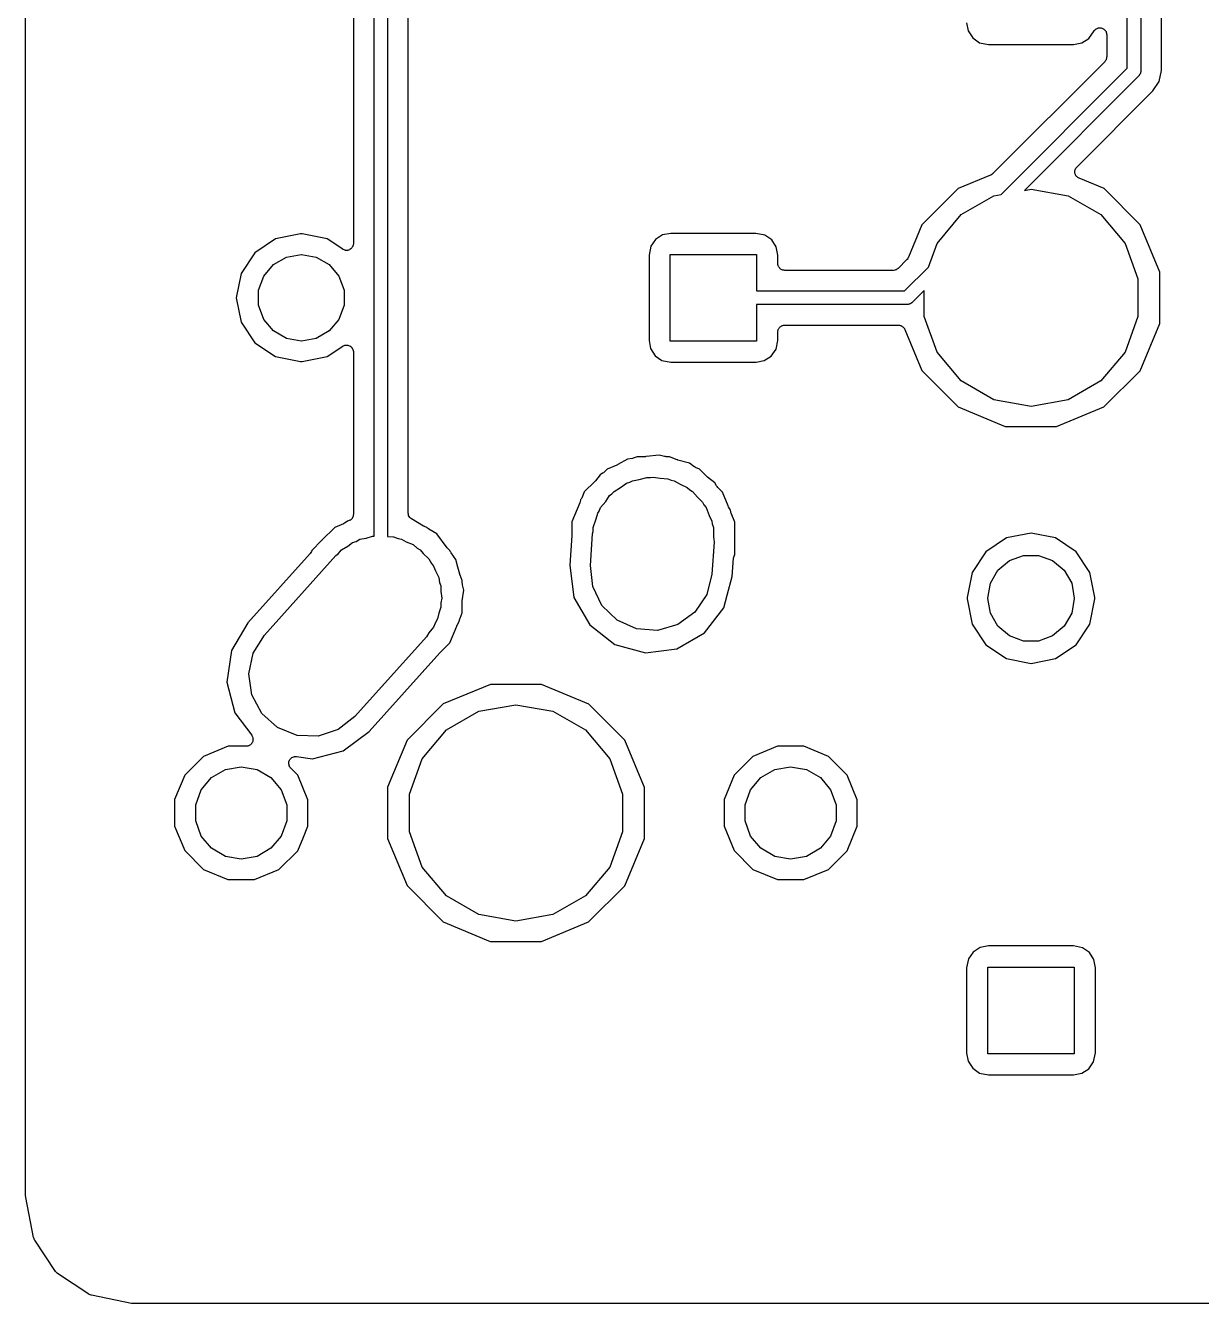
# Model space of a CAD drawing. Extents: x 29 to 257, y -104 to -29.
# Drawn here: x 29.03 to 50.78, y -104.32 to -80.69 of the extents above; entities that cross this region are included whole.
import ezdxf

# ---------------------------------------------------------------- set-up
doc = ezdxf.new("R2010")
doc.units = 0
doc.header["$MEASUREMENT"] = 0
doc.layers.add('BLACK', color=7, linetype='CONTINUOUS')

msp = doc.modelspace()

# ---------------------------------------------------------------- linework, layer by layer
at = {"layer": 'Black'}
for p, q in [((29.031, -98.1012), (29.031, -38.3691)), ((49.405, -81.4822), (49.405, -61.4816)), ((49.655, -61.4816), (49.655, -81.534)), ((50.036, -81.5215), (50.036, -61.8712)), ((35.725, -73.7452), (35.725, -89.659)), ((35.475, -89.659), (35.475, -74.0239)), ((35.094, -75.1666), (35.094, -84.7234)), ((36.106, -89.705), (36.106, -77.8711)), ((46.434, -80.6394), (46.4627, -80.7916)), ((46.4627, -80.7916), (46.5466, -80.9221)), ((48.6958, -80.9296), (48.7921, -80.7886)), ((48.7921, -80.7886), (48.7966, -80.7841)), ((48.7966, -80.7841), (48.7997, -80.7787)), ((48.7997, -80.7787), (48.8119, -80.7685)), ((48.8119, -80.7685), (48.823, -80.7571)), ((48.823, -80.7571), (48.8287, -80.7544)), ((48.8287, -80.7544), (48.8335, -80.7503)), ((48.8335, -80.7503), (48.8484, -80.7449)), ((48.8484, -80.7449), (48.8627, -80.738)), ((48.8627, -80.738), (48.869, -80.7374)), ((48.869, -80.7374), (48.8749, -80.7352)), ((48.8749, -80.7352), (48.8908, -80.7352)), ((48.8908, -80.7352), (48.9066, -80.7337)), ((48.9066, -80.7337), (48.9127, -80.7352)), ((48.9127, -80.7352), (48.9191, -80.7352)), ((48.9191, -80.7352), (48.934, -80.7407)), ((48.934, -80.7407), (48.9494, -80.7446)), ((48.9494, -80.7446), (48.9546, -80.7481)), ((48.9546, -80.7481), (48.9605, -80.7503)), ((48.9605, -80.7503), (48.9727, -80.7605)), ((48.9727, -80.7605), (48.9858, -80.7695)), ((48.9858, -80.7695), (48.9894, -80.7746)), ((48.9894, -80.7746), (48.9943, -80.7787)), ((48.9943, -80.7787), (49.0022, -80.7924)), ((49.0022, -80.7924), (49.0115, -80.8053)), ((46.5466, -80.9221), (46.6739, -81.009)), ((46.6739, -81.009), (46.8377, -81.0422)), ((48.4132, -81.0422), (48.5654, -81.0136)), ((48.5654, -81.0136), (48.6958, -80.9296)), ((49.0115, -80.8053), (49.0132, -80.8114)), ((49.0132, -80.8114), (49.0163, -80.8169)), ((49.0163, -80.8169), (49.0191, -80.8325)), ((49.0191, -80.8325), (49.0234, -80.8478)), ((49.0234, -80.8478), (49.0229, -80.8541)), ((49.0229, -80.8541), (49.024, -80.8603)), ((49.024, -80.8603), (49.024, -81.2718)), ((46.8377, -81.0422), (48.4132, -81.0422)), ((49.024, -81.2718), (49.023, -81.2773)), ((48.9868, -81.3616), (46.9181, -83.4304)), ((47.0724, -83.8148), (49.405, -81.4822)), ((48.99, -81.357), (48.9868, -81.3616)), ((48.9943, -81.3534), (48.99, -81.357)), ((49.0026, -81.3391), (48.9943, -81.3534)), ((49.0121, -81.3255), (49.0026, -81.3391)), ((49.0135, -81.3201), (49.0121, -81.3255)), ((49.0163, -81.3152), (49.0135, -81.3201)), ((49.0192, -81.2989), (49.0163, -81.3152)), ((49.0235, -81.2829), (49.0192, -81.2989)), ((49.023, -81.2773), (49.0235, -81.2829)), ((49.6184, -81.6224), (47.5017, -83.7391)), ((49.6215, -81.6179), (49.6184, -81.6224)), ((49.6258, -81.6143), (49.6215, -81.6179)), ((49.6339, -81.6002), (49.6258, -81.6143)), ((49.6433, -81.5868), (49.6339, -81.6002)), ((49.6447, -81.5815), (49.6433, -81.5868)), ((49.6475, -81.5768), (49.6447, -81.5815)), ((49.6503, -81.5607), (49.6475, -81.5768)), ((49.6545, -81.5449), (49.6503, -81.5607)), ((49.655, -81.534), (49.654, -81.5394)), ((49.654, -81.5394), (49.6545, -81.5449)), ((49.879, -81.9006), (49.9952, -81.7267)), ((49.9952, -81.7267), (50.036, -81.5215)), ((48.4713, -83.3083), (49.879, -81.9006)), ((48.4346, -83.387), (48.4368, -83.3789)), ((48.4358, -83.4008), (48.4346, -83.387)), ((48.4352, -83.4146), (48.4358, -83.4008)), ((48.4368, -83.3789), (48.4371, -83.3705)), ((48.4371, -83.3705), (48.4424, -83.3577)), ((48.4424, -83.3577), (48.446, -83.3444)), ((48.446, -83.3444), (48.4508, -83.3375)), ((48.4508, -83.3375), (48.4541, -83.3298)), ((48.4541, -83.3298), (48.4634, -83.3196)), ((48.4634, -83.3196), (48.4713, -83.3083)), ((46.8768, -83.4579), (46.278, -83.7053)), ((46.8792, -83.4564), (46.8768, -83.4579)), ((46.8819, -83.4556), (46.8792, -83.4564)), ((46.8977, -83.4446), (46.8819, -83.4556)), ((46.914, -83.4343), (46.8977, -83.4446)), ((46.9157, -83.432), (46.914, -83.4343)), ((46.9181, -83.4304), (46.9157, -83.432)), ((48.4377, -83.4226), (48.4352, -83.4146)), ((48.4384, -83.431), (48.4377, -83.4226)), ((48.4443, -83.4435), (48.4384, -83.431)), ((48.4484, -83.4566), (48.4443, -83.4435)), ((48.4535, -83.4633), (48.4484, -83.4566)), ((48.4571, -83.4709), (48.4535, -83.4633)), ((48.4668, -83.4807), (48.4571, -83.4709)), ((48.4752, -83.4916), (48.4668, -83.4807)), ((48.4823, -83.4962), (48.4752, -83.4916)), ((48.4883, -83.5021), (48.4823, -83.4962)), ((48.5008, -83.5079), (48.4883, -83.5021)), ((48.5124, -83.5154), (48.5008, -83.5079)), ((48.9755, -83.7077), (48.5124, -83.5154)), ((46.278, -83.7053), (45.6077, -84.3745)), ((46.3345, -84.1871), (46.9383, -83.8384)), ((46.9383, -83.8384), (47.0724, -83.8148)), ((47.5017, -83.7391), (47.625, -83.7174)), ((47.625, -83.7174), (48.3117, -83.8384)), ((48.3117, -83.8384), (48.9155, -84.1871)), ((49.6447, -84.378), (48.9755, -83.7077)), ((45.8863, -84.7212), (46.3345, -84.1871)), ((48.9155, -84.1871), (49.3637, -84.7212)), ((34.1181, -84.544), (33.6546, -84.6362)), ((34.1444, -84.544), (34.1181, -84.544)), ((34.6079, -84.6362), (34.1444, -84.544)), ((40.8109, -84.5627), (40.6804, -84.6466)), ((40.9631, -84.534), (40.8109, -84.5627)), ((42.5385, -84.534), (40.9631, -84.534)), ((42.7023, -84.5672), (42.5385, -84.534)), ((42.8296, -84.6542), (42.7023, -84.5672)), ((45.6077, -84.3745), (45.3573, -84.9775)), ((50.0064, -85.2535), (49.6447, -84.378)), ((33.6546, -84.6362), (33.2723, -84.8917)), ((34.8964, -84.829), (34.6079, -84.6362)), ((35.0587, -84.8112), (35.0443, -84.8219)), ((35.0611, -84.8077), (35.0587, -84.8112)), ((35.0643, -84.8051), (35.0611, -84.8077)), ((35.0733, -84.7895), (35.0643, -84.8051)), ((35.0832, -84.7746), (35.0733, -84.7895)), ((35.0842, -84.7705), (35.0832, -84.7746)), ((35.0863, -84.7669), (35.0842, -84.7705)), ((35.0895, -84.7492), (35.0863, -84.7669)), ((35.0937, -84.7317), (35.0895, -84.7492)), ((35.094, -84.7234), (35.0933, -84.7276)), ((35.0933, -84.7276), (35.0937, -84.7317)), ((40.5935, -84.7739), (40.5603, -84.9377)), ((40.6804, -84.6466), (40.5935, -84.7739)), ((42.9136, -84.7846), (42.8296, -84.6542)), ((42.9422, -84.9368), (42.9136, -84.7846)), ((45.7263, -85.161), (45.8863, -84.7212)), ((49.3637, -84.7212), (49.6021, -85.3764)), ((33.2723, -84.8917), (33.0168, -85.274)), ((33.614, -85.1122), (33.8546, -84.9732)), ((33.8546, -84.9732), (34.1282, -84.925)), ((34.1282, -84.925), (34.1343, -84.925)), ((34.1343, -84.925), (34.4079, -84.9732)), ((34.4079, -84.9732), (34.6485, -85.1122)), ((34.9003, -84.8307), (34.8964, -84.829)), ((34.9035, -84.8334), (34.9003, -84.8307)), ((34.9204, -84.8395), (34.9035, -84.8334)), ((34.9368, -84.8468), (34.9204, -84.8395)), ((34.941, -84.8471), (34.9368, -84.8468)), ((34.9449, -84.8485), (34.941, -84.8471)), ((34.9629, -84.8485), (34.9449, -84.8485)), ((34.9808, -84.8497), (34.9629, -84.8485)), ((34.9849, -84.8485), (34.9808, -84.8497)), ((34.9891, -84.8485), (34.9849, -84.8485)), ((35.0059, -84.8423), (34.9891, -84.8485)), ((35.0232, -84.8373), (35.0059, -84.8423)), ((35.0266, -84.8348), (35.0232, -84.8373)), ((35.0305, -84.8334), (35.0266, -84.8348)), ((35.0443, -84.8219), (35.0305, -84.8334)), ((40.5603, -84.9377), (40.5603, -86.5132)), ((40.9512, -86.525), (40.9512, -84.925)), ((40.9512, -84.925), (42.5512, -84.925)), ((42.5512, -84.925), (42.5512, -85.6)), ((42.9422, -85.092), (42.9422, -84.9368)), ((45.3298, -85.0186), (45.1666, -85.1818)), ((45.3314, -85.0164), (45.3298, -85.0186)), ((45.3335, -85.0147), (45.3314, -85.0164)), ((45.344, -84.9984), (45.3335, -85.0147)), ((45.3551, -84.9825), (45.344, -84.9984)), ((45.3558, -84.9798), (45.3551, -84.9825)), ((45.3573, -84.9775), (45.3558, -84.9798)), ((33.0168, -85.274), (32.9271, -85.725)), ((33.4354, -85.325), (33.614, -85.1122)), ((34.6485, -85.1122), (34.8271, -85.325)), ((42.9441, -85.1029), (42.9422, -85.092)), ((42.9441, -85.1141), (42.9441, -85.1029)), ((42.9479, -85.1245), (42.9441, -85.1141)), ((42.9499, -85.1354), (42.9479, -85.1245)), ((42.9554, -85.1451), (42.9499, -85.1354)), ((42.9592, -85.1555), (42.9554, -85.1451)), ((42.9664, -85.164), (42.9592, -85.1555)), ((42.9719, -85.1736), (42.9664, -85.164)), ((42.9804, -85.1808), (42.9719, -85.1736)), ((42.9876, -85.1893), (42.9804, -85.1808)), ((42.9972, -85.1948), (42.9876, -85.1893)), ((43.0057, -85.202), (42.9972, -85.1948)), ((43.0161, -85.2058), (43.0057, -85.202)), ((43.0258, -85.2113), (43.0161, -85.2058)), ((43.0367, -85.2133), (43.0258, -85.2113)), ((43.0471, -85.2171), (43.0367, -85.2133)), ((43.0583, -85.2171), (43.0471, -85.2171)), ((43.0692, -85.219), (43.0583, -85.2171)), ((45.0768, -85.219), (43.0692, -85.219)), ((45.0823, -85.218), (45.0768, -85.219)), ((45.0879, -85.2185), (45.0823, -85.218)), ((45.1039, -85.2142), (45.0879, -85.2185)), ((45.1202, -85.2113), (45.1039, -85.2142)), ((45.1251, -85.2085), (45.1202, -85.2113)), ((45.1305, -85.2071), (45.1251, -85.2085)), ((45.1441, -85.1976), (45.1305, -85.2071)), ((45.1584, -85.1893), (45.1441, -85.1976)), ((45.162, -85.185), (45.1584, -85.1893)), ((45.1666, -85.1818), (45.162, -85.185)), ((45.2872, -85.6), (45.7263, -85.161)), ((50.0056, -86.2007), (50.0064, -85.2535)), ((33.3403, -85.5861), (33.4354, -85.325)), ((34.8271, -85.325), (34.9222, -85.5861)), ((49.6021, -85.3764), (49.6021, -86.0736)), ((32.9271, -85.725), (33.0168, -86.176)), ((33.3403, -85.8639), (33.3403, -85.5861)), ((34.9222, -85.5861), (34.9222, -85.8639)), ((42.5512, -85.6), (45.2872, -85.6)), ((45.6479, -85.5929), (45.4274, -85.8134)), ((45.6479, -86.0736), (45.6479, -85.5929)), ((33.4354, -86.125), (33.3403, -85.8639)), ((34.9222, -85.8639), (34.8271, -86.125)), ((45.339, -85.85), (42.5512, -85.85)), ((42.5512, -85.85), (42.5512, -86.525)), ((45.3444, -85.849), (45.339, -85.85)), ((45.3499, -85.8495), (45.3444, -85.849)), ((45.3657, -85.8453), (45.3499, -85.8495)), ((45.3818, -85.8425), (45.3657, -85.8453)), ((45.3865, -85.8397), (45.3818, -85.8425)), ((45.3918, -85.8383), (45.3865, -85.8397)), ((45.4052, -85.8289), (45.3918, -85.8383)), ((45.4193, -85.8208), (45.4052, -85.8289)), ((45.4229, -85.8165), (45.4193, -85.8208)), ((45.4274, -85.8134), (45.4229, -85.8165)), ((33.0168, -86.176), (33.2723, -86.5583)), ((33.614, -86.3378), (33.4354, -86.125)), ((34.8271, -86.125), (34.6485, -86.3378)), ((43.0258, -86.2387), (43.0367, -86.2367)), ((43.0367, -86.2367), (43.0471, -86.2329)), ((43.0471, -86.2329), (43.0583, -86.2329)), ((43.0583, -86.2329), (43.0692, -86.231)), ((43.0692, -86.231), (45.1729, -86.231)), ((45.1729, -86.231), (45.1812, -86.2325)), ((45.1812, -86.2325), (45.1896, -86.2321)), ((45.1896, -86.2321), (45.2027, -86.2363)), ((45.2027, -86.2363), (45.2163, -86.2387)), ((45.8863, -86.7288), (45.6479, -86.0736)), ((49.6021, -86.0736), (49.3637, -86.7288)), ((49.6423, -87.0755), (50.0056, -86.2007)), ((33.8546, -86.4768), (33.614, -86.3378)), ((34.6485, -86.3378), (34.4079, -86.4768)), ((42.9422, -86.358), (42.9441, -86.3471)), ((42.9422, -86.5123), (42.9422, -86.358)), ((42.9441, -86.3359), (42.9479, -86.3255)), ((42.9441, -86.3471), (42.9441, -86.3359)), ((42.9479, -86.3255), (42.9499, -86.3146)), ((42.9499, -86.3146), (42.9554, -86.3049)), ((42.9554, -86.3049), (42.9592, -86.2945)), ((42.9592, -86.2945), (42.9664, -86.286)), ((42.9664, -86.286), (42.9719, -86.2764)), ((42.9719, -86.2764), (42.9804, -86.2692)), ((42.9804, -86.2692), (42.9876, -86.2607)), ((42.9876, -86.2607), (42.9972, -86.2552)), ((42.9972, -86.2552), (43.0057, -86.248)), ((43.0057, -86.248), (43.0161, -86.2442)), ((43.0161, -86.2442), (43.0258, -86.2387)), ((45.2163, -86.2387), (45.2236, -86.2429)), ((45.2236, -86.2429), (45.2316, -86.2454)), ((45.2316, -86.2454), (45.2426, -86.2538)), ((45.2426, -86.2538), (45.2545, -86.2607)), ((45.2545, -86.2607), (45.2599, -86.2672)), ((45.2599, -86.2672), (45.2666, -86.2723)), ((45.2666, -86.2723), (45.274, -86.2839)), ((45.274, -86.2839), (45.2829, -86.2945)), ((45.2829, -86.2945), (45.2858, -86.3024)), ((45.2858, -86.3024), (45.2903, -86.3095)), ((45.2903, -86.3095), (45.6053, -87.072)), ((33.2723, -86.5583), (33.6546, -86.8138)), ((34.1282, -86.525), (33.8546, -86.4768)), ((34.1343, -86.525), (34.1282, -86.525)), ((34.4079, -86.4768), (34.1343, -86.525)), ((34.6079, -86.8138), (34.8964, -86.621)), ((34.8964, -86.621), (34.9003, -86.6193)), ((34.9003, -86.6193), (34.9035, -86.6166)), ((34.9035, -86.6166), (34.9204, -86.6105)), ((34.9204, -86.6105), (34.9368, -86.6032)), ((34.9368, -86.6032), (34.941, -86.6029)), ((34.941, -86.6029), (34.9449, -86.6015)), ((34.9449, -86.6015), (34.9629, -86.6015)), ((34.9629, -86.6015), (34.9808, -86.6003)), ((34.9808, -86.6003), (34.9849, -86.6015)), ((34.9849, -86.6015), (34.9891, -86.6015)), ((34.9891, -86.6015), (35.0059, -86.6077)), ((35.0059, -86.6077), (35.0232, -86.6127)), ((35.0232, -86.6127), (35.0266, -86.6152)), ((35.0266, -86.6152), (35.0305, -86.6166)), ((35.0305, -86.6166), (35.0443, -86.6281)), ((35.0443, -86.6281), (35.0587, -86.6388)), ((35.0587, -86.6388), (35.0611, -86.6422)), ((35.0611, -86.6422), (35.0643, -86.6449)), ((35.0643, -86.6449), (35.0733, -86.6605)), ((35.0733, -86.6605), (35.0832, -86.6754)), ((35.0832, -86.6754), (35.0842, -86.6795)), ((35.0842, -86.6795), (35.0863, -86.6831)), ((35.0863, -86.6831), (35.0895, -86.7008)), ((35.0895, -86.7008), (35.0937, -86.7183)), ((40.5603, -86.5132), (40.5889, -86.6654)), ((40.5889, -86.6654), (40.6729, -86.7958)), ((42.5512, -86.525), (40.9512, -86.525)), ((42.8221, -86.8034), (42.909, -86.6761)), ((42.909, -86.6761), (42.9422, -86.5123)), ((33.6546, -86.8138), (34.1181, -86.906)), ((34.1181, -86.906), (34.1444, -86.906)), ((34.1444, -86.906), (34.6079, -86.8138)), ((35.0937, -86.7183), (35.0933, -86.7224)), ((35.0933, -86.7224), (35.094, -86.7266)), ((35.094, -86.7266), (35.094, -89.7294)), ((40.6729, -86.7958), (40.8002, -86.8828)), ((40.8002, -86.8828), (40.964, -86.916)), ((40.964, -86.916), (42.5394, -86.916)), ((42.5394, -86.916), (42.6916, -86.8873)), ((42.6916, -86.8873), (42.8221, -86.8034)), ((46.3345, -87.2629), (45.8863, -86.7288)), ((49.3637, -86.7288), (48.9155, -87.2629)), ((45.6053, -87.072), (46.2745, -87.7423)), ((48.972, -87.7447), (49.6423, -87.0755)), ((46.9383, -87.6116), (46.3345, -87.2629)), ((48.9155, -87.2629), (48.3117, -87.6116)), ((47.625, -87.7326), (46.9383, -87.6116)), ((48.3117, -87.6116), (47.625, -87.7326)), ((46.2745, -87.7423), (47.1493, -88.1056)), ((48.0965, -88.1064), (48.972, -87.7447)), ((47.1493, -88.1056), (48.0965, -88.1064)), ((39.9682, -88.8181), (39.788, -88.8925)), ((39.9751, -88.8137), (39.9682, -88.8181)), ((39.9828, -88.8109), (39.9751, -88.8137)), ((40.1642, -88.707), (39.9828, -88.8109)), ((40.2529, -88.6957), (40.1642, -88.707)), ((40.2689, -88.6907), (40.2529, -88.6957)), ((40.2853, -88.6871), (40.2689, -88.6907)), ((40.3418, -88.6637), (40.2853, -88.6871)), ((40.4927, -88.6639), (40.3418, -88.6637)), ((40.5008, -88.6625), (40.4927, -88.6639)), ((40.509, -88.6628), (40.5008, -88.6625)), ((40.746, -88.6325), (40.509, -88.6628)), ((40.8466, -88.6598), (40.746, -88.6325)), ((40.8633, -88.6613), (40.8466, -88.6598)), ((40.8798, -88.6642), (40.8633, -88.6613)), ((40.9409, -88.6643), (40.8798, -88.6642)), ((41.0803, -88.7222), (40.9409, -88.6643)), ((41.0883, -88.7239), (41.0803, -88.7222)), ((41.0957, -88.7274), (41.0883, -88.7239)), ((41.3122, -88.7862), (41.0957, -88.7274)), ((41.3889, -88.8455), (41.3122, -88.7862)), ((39.6551, -88.9986), (39.5702, -89.1085)), ((39.703, -88.9712), (39.6551, -88.9986)), ((39.7158, -88.9605), (39.703, -88.9712)), ((39.7296, -88.9509), (39.7158, -88.9605)), ((39.788, -88.8925), (39.7296, -88.9509)), ((40.381, -89.0864), (40.5217, -89.0459)), ((40.5217, -89.0459), (40.5856, -89.0503)), ((40.5856, -89.0503), (40.64, -89.0407)), ((40.64, -89.0407), (40.7642, -89.0626)), ((40.7642, -89.0626), (40.9115, -89.0728)), ((41.4038, -88.8533), (41.3889, -88.8455)), ((41.4179, -88.8623), (41.4038, -88.8533)), ((41.4942, -88.894), (41.4179, -88.8623)), ((41.6319, -89.032), (41.4942, -88.894)), ((41.6386, -89.0367), (41.6319, -89.032)), ((41.6441, -89.0427), (41.6386, -89.0367)), ((41.7764, -89.1449), (41.6441, -89.0427)), ((39.5595, -89.1207), (39.364, -89.3158)), ((39.5642, -89.114), (39.5595, -89.1207)), ((39.5702, -89.1085), (39.5642, -89.114)), ((39.8752, -89.3512), (39.9141, -89.3049)), ((39.9141, -89.3049), (40.0337, -89.2358)), ((40.0337, -89.2358), (40.1462, -89.1539)), ((40.1462, -89.1539), (40.2048, -89.1371)), ((40.2048, -89.1371), (40.2538, -89.1088)), ((40.2538, -89.1088), (40.381, -89.0864)), ((40.9115, -89.0728), (40.9705, -89.099)), ((40.9705, -89.099), (41.0262, -89.1088)), ((41.0262, -89.1088), (41.1382, -89.1734)), ((41.1382, -89.1734), (41.2686, -89.2313)), ((41.2686, -89.2313), (41.3135, -89.2747)), ((41.3135, -89.2747), (41.3659, -89.3049)), ((41.3659, -89.3049), (41.4547, -89.4107)), ((41.8107, -89.2048), (41.7764, -89.1449)), ((41.8214, -89.2177), (41.8107, -89.2048)), ((41.831, -89.2314), (41.8214, -89.2177)), ((41.9175, -89.318), (41.831, -89.2314)), ((39.2809, -89.5161), (39.1343, -89.8691)), ((39.2826, -89.5081), (39.2809, -89.5161)), ((39.2861, -89.5007), (39.2826, -89.5081)), ((39.2964, -89.4628), (39.2861, -89.5007)), ((39.3003, -89.4578), (39.2964, -89.4628)), ((39.3081, -89.443), (39.3003, -89.4578)), ((39.3171, -89.4289), (39.3081, -89.443)), ((39.364, -89.3158), (39.3171, -89.4289)), ((39.662, -89.6054), (39.7596, -89.4891)), ((39.7596, -89.4891), (39.8304, -89.3839)), ((39.8304, -89.3839), (39.8752, -89.3512)), ((41.4547, -89.4107), (41.5499, -89.5025)), ((41.5499, -89.5025), (41.5753, -89.5545)), ((42.0229, -89.5733), (41.9175, -89.318)), ((35.0863, -89.7728), (35.0777, -89.7878)), ((35.0872, -89.768), (35.0863, -89.7728)), ((35.0893, -89.7636), (35.0872, -89.768)), ((35.091, -89.7464), (35.0893, -89.7636)), ((35.094, -89.7294), (35.091, -89.7464)), ((35.475, -90.1312), (35.475, -89.659)), ((35.725, -89.659), (35.725, -90.1395)), ((36.1097, -89.726), (36.106, -89.705)), ((36.1132, -89.7471), (36.1097, -89.726)), ((36.1135, -89.7477), (36.1132, -89.7471)), ((36.1137, -89.7484), (36.1135, -89.7477)), ((36.1244, -89.767), (36.1137, -89.7484)), ((36.1348, -89.7855), (36.1244, -89.767)), ((39.5855, -89.8156), (39.6122, -89.708)), ((39.6122, -89.708), (39.6393, -89.6678)), ((39.6393, -89.6678), (39.662, -89.6054)), ((41.5753, -89.5545), (41.618, -89.6054)), ((41.618, -89.6054), (41.6699, -89.748)), ((41.6699, -89.748), (41.7215, -89.8535)), ((42.0273, -89.5802), (42.0229, -89.5733)), ((42.0301, -89.5879), (42.0273, -89.5802)), ((42.068, -89.654), (42.0301, -89.5879)), ((42.0711, -89.6782), (42.068, -89.654)), ((42.076, -89.6942), (42.0711, -89.6782)), ((42.0797, -89.7105), (42.076, -89.6942)), ((42.1463, -89.8718), (42.0797, -89.7105)), ((34.748, -89.9725), (34.5104, -90.2097)), ((34.9137, -89.9041), (34.748, -89.9725)), ((34.9272, -89.8955), (34.9137, -89.9041)), ((34.9414, -89.8883), (34.9272, -89.8955)), ((34.9846, -89.856), (34.9414, -89.8883)), ((34.9985, -89.8524), (34.9846, -89.856)), ((35.0142, -89.8453), (34.9985, -89.8524)), ((35.0305, -89.8394), (35.0142, -89.8453)), ((35.0342, -89.8362), (35.0305, -89.8394)), ((35.0387, -89.8342), (35.0342, -89.8362)), ((35.051, -89.8221), (35.0387, -89.8342)), ((35.0643, -89.811), (35.051, -89.8221)), ((35.0667, -89.8068), (35.0643, -89.811)), ((35.0702, -89.8034), (35.0667, -89.8068)), ((35.0777, -89.7878), (35.0702, -89.8034)), ((36.1353, -89.786), (36.1348, -89.7855)), ((36.1357, -89.7866), (36.1353, -89.786)), ((36.1521, -89.8004), (36.1357, -89.7866)), ((36.1683, -89.8143), (36.1521, -89.8004)), ((36.3918, -89.9467), (36.1683, -89.8143)), ((36.4002, -89.9499), (36.3918, -89.9467)), ((36.4078, -89.9548), (36.4002, -89.9499)), ((36.4542, -89.974), (36.4078, -89.9548)), ((36.4665, -89.9864), (36.4542, -89.974)), ((36.4796, -89.9956), (36.4665, -89.9864)), ((36.4917, -90.0059), (36.4796, -89.9956)), ((36.6383, -90.0928), (36.4917, -90.0059)), ((39.1343, -89.8691), (39.134, -90.1132)), ((39.5279, -89.9739), (39.5855, -89.8156)), ((39.5279, -90.0476), (39.5279, -89.9739)), ((41.7215, -89.8535), (41.7269, -89.9046)), ((41.7269, -89.9046), (41.7521, -89.9739)), ((41.7521, -89.9739), (41.7521, -90.1424)), ((42.1457, -90.4709), (42.1463, -89.8718)), ((34.5042, -90.2159), (34.324, -90.3958)), ((34.5063, -90.213), (34.5042, -90.2159)), ((34.5091, -90.2108), (34.5063, -90.213)), ((34.5094, -90.2104), (34.5091, -90.2108)), ((34.5104, -90.2097), (34.5094, -90.2104)), ((34.9932, -90.3162), (35.0755, -90.2516)), ((35.0755, -90.2516), (35.1434, -90.2294)), ((35.1434, -90.2294), (35.2138, -90.1888)), ((35.2138, -90.1888), (35.3308, -90.1682)), ((35.3308, -90.1682), (35.4469, -90.1302)), ((35.4469, -90.1302), (35.475, -90.1312)), ((35.725, -90.1395), (35.8374, -90.1432)), ((35.8374, -90.1432), (35.9232, -90.1777)), ((35.9232, -90.1777), (35.9862, -90.1888)), ((35.9862, -90.1888), (36.0674, -90.2357)), ((36.0674, -90.2357), (36.1999, -90.2889)), ((36.8303, -90.349), (36.6383, -90.0928)), ((39.1337, -90.1218), (39.0958, -90.6715)), ((39.134, -90.1132), (39.1333, -90.1174)), ((39.1333, -90.1174), (39.1337, -90.1218)), ((39.4773, -90.678), (39.518, -90.0872)), ((39.518, -90.0872), (39.5279, -90.0476)), ((41.7627, -90.242), (41.722, -90.8328)), ((41.7521, -90.1424), (41.7627, -90.242)), ((47.174, -90.1668), (46.7917, -90.4223)), ((47.625, -90.0771), (47.174, -90.1668)), ((48.076, -90.1668), (47.625, -90.0771)), ((48.4583, -90.4223), (48.076, -90.1668)), ((34.2931, -90.4515), (33.1432, -91.733)), ((34.3044, -90.4333), (34.2931, -90.4515)), ((34.3159, -90.4153), (34.3044, -90.4333)), ((34.324, -90.3958), (34.3159, -90.4153)), ((34.768, -90.4927), (34.8137, -90.4569)), ((34.8137, -90.4569), (34.8741, -90.3849)), ((34.8741, -90.3849), (34.9932, -90.3162)), ((36.1999, -90.2889), (36.2725, -90.3541)), ((36.2725, -90.3541), (36.3259, -90.3849)), ((36.3259, -90.3849), (36.3839, -90.4541)), ((36.3839, -90.4541), (36.4907, -90.5499)), ((36.8368, -90.3551), (36.8303, -90.349)), ((36.842, -90.3625), (36.8368, -90.3551)), ((36.8775, -90.398), (36.842, -90.3625)), ((36.8841, -90.4142), (36.8775, -90.398)), ((36.8927, -90.4276), (36.8841, -90.4142)), ((36.8999, -90.4419), (36.8927, -90.4276)), ((36.9901, -90.5622), (36.8999, -90.4419)), ((42.1334, -90.5005), (42.1457, -90.4709)), ((46.7917, -90.4223), (46.5362, -90.8046)), ((48.7138, -90.8046), (48.4583, -90.4223)), ((33.4473, -91.9647), (34.768, -90.4927)), ((36.4907, -90.5499), (36.5368, -90.6363)), ((36.5368, -90.6363), (36.578, -90.6854)), ((36.578, -90.6854), (36.6101, -90.7734)), ((37.0271, -90.7067), (36.9901, -90.5622)), ((37.0607, -90.8382), (37.0271, -90.7067)), ((37.0271, -90.7067), (37.0271, -90.7067)), ((39.0958, -90.6715), (39.172, -91.266)), ((39.5185, -91.0665), (39.4773, -90.678)), ((42.1007, -90.8787), (42.124, -90.5405)), ((42.124, -90.5405), (42.129, -90.5205)), ((42.129, -90.5205), (42.1334, -90.5005)), ((47.0122, -90.764), (47.225, -90.5854)), ((47.225, -90.5854), (47.4861, -90.4903)), ((47.4861, -90.4903), (47.7639, -90.4903)), ((47.7639, -90.4903), (48.025, -90.5854)), ((48.025, -90.5854), (48.2378, -90.764)), ((36.6101, -90.7734), (36.6747, -90.8945)), ((36.6747, -90.8945), (36.6879, -90.9873)), ((37.0644, -90.8464), (37.0607, -90.8382)), ((37.0664, -90.8552), (37.0644, -90.8464)), ((37.1063, -90.9518), (37.0664, -90.8552)), ((37.1062, -91), (37.1063, -90.9518)), ((41.722, -90.8328), (41.6278, -91.212)), ((42.0074, -91.2223), (42.1007, -90.8787)), ((46.5362, -90.8046), (46.444, -91.2681)), ((46.8732, -91.0046), (47.0122, -90.764)), ((48.2378, -90.764), (48.3768, -91.0046)), ((48.806, -91.2681), (48.7138, -90.8046)), ((36.6879, -90.9873), (36.7121, -91.0539)), ((36.7121, -91.0539), (36.7121, -91.1576)), ((36.7121, -91.1576), (36.7298, -91.2813)), ((37.109, -91.0157), (37.1062, -91)), ((37.1072, -91.3283), (37.1355, -91.1306)), ((37.1102, -91.0316), (37.109, -91.0157)), ((37.1355, -91.1306), (37.1102, -91.0316)), ((39.6901, -91.4175), (39.5185, -91.0665)), ((46.825, -91.2782), (46.8732, -91.0046)), ((48.3768, -91.0046), (48.425, -91.2782)), ((36.7298, -91.2813), (36.7121, -91.3649)), ((36.7121, -91.3649), (36.7121, -91.4461)), ((37.1057, -91.5509), (37.1059, -91.3462)), ((37.1059, -91.3462), (37.1075, -91.3373)), ((37.1075, -91.3373), (37.1072, -91.3283)), ((39.172, -91.266), (39.4636, -91.7751)), ((39.9714, -91.6887), (39.6901, -91.4175)), ((41.6278, -91.212), (41.4096, -91.5361)), ((41.9436, -91.4572), (42.0074, -91.2223)), ((46.444, -91.2681), (46.444, -91.2944)), ((46.444, -91.2944), (46.5362, -91.7579)), ((46.825, -91.2843), (46.825, -91.2782)), ((46.8732, -91.5579), (46.825, -91.2843)), ((48.425, -91.2843), (48.3768, -91.5579)), ((48.425, -91.2782), (48.425, -91.2843)), ((48.7138, -91.7579), (48.806, -91.2944)), ((48.806, -91.2944), (48.806, -91.2681)), ((36.6492, -91.6636), (36.6101, -91.7264)), ((36.6715, -91.5578), (36.6492, -91.6636)), ((36.7121, -91.4461), (36.6715, -91.5578)), ((37.057, -91.6786), (37.062, -91.6634)), ((37.062, -91.6634), (37.0655, -91.6479)), ((37.0655, -91.6479), (37.1057, -91.5509)), ((41.4096, -91.5361), (41.0938, -91.7661)), ((41.5849, -91.9214), (41.9436, -91.4572)), ((47.0122, -91.7985), (46.8732, -91.5579)), ((48.3768, -91.5579), (48.2378, -91.7985)), ((33.1432, -91.733), (32.8377, -92.2487)), ((36.578, -91.8146), (36.4896, -91.92)), ((36.6101, -91.7264), (36.578, -91.8146)), ((36.876, -92.1042), (37.0047, -91.7941)), ((37.0047, -91.7941), (37.0096, -91.7865)), ((37.0096, -91.7865), (37.0128, -91.7781)), ((37.0128, -91.7781), (37.0523, -91.7113)), ((37.0523, -91.7113), (37.057, -91.6786)), ((39.4636, -91.7751), (39.9278, -92.1338)), ((40.3285, -91.8472), (39.9714, -91.6887)), ((40.7183, -91.8741), (40.3285, -91.8472)), ((41.0938, -91.7661), (40.7183, -91.8741)), ((46.5362, -91.7579), (46.7917, -92.1402)), ((47.225, -91.9771), (47.0122, -91.7985)), ((48.2378, -91.7985), (48.025, -91.9771)), ((48.4583, -92.1402), (48.7138, -91.7579)), ((33.2408, -92.2964), (33.4473, -91.9647)), ((36.4427, -91.9953), (35.122, -93.4673)), ((36.4896, -91.92), (36.4427, -91.9953)), ((36.6957, -92.2841), (36.876, -92.1042)), ((39.9278, -92.1338), (40.494, -92.2875)), ((41.0758, -92.213), (41.5849, -91.9214)), ((46.7917, -92.1402), (47.174, -92.3957)), ((47.4861, -92.0722), (47.225, -91.9771)), ((47.7639, -92.0722), (47.4861, -92.0722)), ((48.025, -91.9771), (47.7639, -92.0722)), ((48.076, -92.3957), (48.4583, -92.1402)), ((32.8377, -92.2487), (32.7545, -92.8294)), ((33.1602, -92.6787), (33.2408, -92.2964)), ((35.3851, -93.7446), (36.6909, -92.2892)), ((36.6909, -92.2892), (36.6937, -92.287)), ((36.6937, -92.287), (36.6957, -92.2841)), ((40.494, -92.2875), (41.0758, -92.213)), ((47.174, -92.3957), (47.625, -92.4854)), ((47.625, -92.4854), (48.076, -92.3957)), ((32.7545, -92.8294), (32.8999, -93.3978)), ((33.2153, -93.0655), (33.1602, -92.6787)), ((33.3993, -93.4101), (33.2153, -93.0655)), ((37.6297, -92.8747), (36.7565, -93.2355)), ((38.5745, -92.8755), (37.6297, -92.8747)), ((39.447, -93.2378), (38.5745, -92.8755)), ((36.7565, -93.2355), (36.0878, -93.903)), ((37.4154, -93.3692), (38.1, -93.2485)), ((38.1, -93.2485), (38.7846, -93.3692)), ((40.1145, -93.9065), (39.447, -93.2378)), ((32.8999, -93.3978), (33.2126, -93.815)), ((33.6901, -93.6711), (33.3993, -93.4101)), ((35.122, -93.4673), (34.8145, -93.7084)), ((36.8134, -93.7167), (37.4154, -93.3692)), ((38.7846, -93.3692), (39.3865, -93.7167)), ((34.0526, -93.8168), (33.6901, -93.6711)), ((34.8145, -93.7084), (34.4431, -93.8298)), ((34.9054, -94.104), (35.3851, -93.7446)), ((36.3666, -94.2492), (36.8134, -93.7167)), ((39.3865, -93.7167), (39.8334, -94.2492)), ((32.776, -94.0179), (32.3231, -94.205)), ((33.1109, -94.0182), (32.776, -94.0179)), ((33.1184, -94.0168), (33.1109, -94.0182)), ((33.1261, -94.0173), (33.1184, -94.0168)), ((33.14, -94.0131), (33.1261, -94.0173)), ((33.1543, -94.0106), (33.14, -94.0131)), ((33.161, -94.0067), (33.1543, -94.0106)), ((33.1683, -94.0045), (33.161, -94.0067)), ((33.1799, -93.9958), (33.1683, -94.0045)), ((33.1925, -93.9885), (33.1799, -93.9958)), ((33.1975, -93.9827), (33.1925, -93.9885)), ((33.2036, -93.978), (33.1975, -93.9827)), ((33.2116, -93.9659), (33.2036, -93.978)), ((33.2209, -93.9548), (33.2116, -93.9659)), ((33.2126, -93.815), (33.2161, -93.8219)), ((33.2161, -93.8219), (33.221, -93.8278)), ((33.2235, -93.9476), (33.2209, -93.9548)), ((33.221, -93.8278), (33.226, -93.8414)), ((33.2277, -93.9411), (33.2235, -93.9476)), ((33.226, -93.8414), (33.2325, -93.8544)), ((33.231, -93.927), (33.2277, -93.9411)), ((33.236, -93.9133), (33.231, -93.927)), ((33.2325, -93.8544), (33.2334, -93.862)), ((33.2334, -93.862), (33.2361, -93.8692)), ((33.2361, -93.8692), (33.236, -93.8837)), ((33.236, -93.8837), (33.2378, -93.8982)), ((33.2378, -93.8982), (33.236, -93.9057)), ((33.236, -93.9057), (33.236, -93.9133)), ((34.4431, -93.8298), (34.0526, -93.8168)), ((36.0878, -93.903), (35.7255, -94.7755)), ((40.4753, -94.7797), (40.1145, -93.9065)), ((42.936, -94.0179), (42.4831, -94.205)), ((43.4261, -94.0183), (42.936, -94.0179)), ((43.8787, -94.2063), (43.4261, -94.0183)), ((32.3231, -94.205), (31.9763, -94.5513)), ((33.9128, -94.277), (33.9207, -94.26)), ((33.9207, -94.26), (33.9232, -94.2576)), ((33.9232, -94.2576), (33.9248, -94.2545)), ((33.9248, -94.2545), (33.9387, -94.2421)), ((33.9387, -94.2421), (33.9519, -94.2289)), ((33.9519, -94.2289), (33.9551, -94.2274)), ((33.9551, -94.2274), (33.9577, -94.2251)), ((33.9577, -94.2251), (33.975, -94.2181)), ((33.975, -94.2181), (33.9919, -94.2103)), ((33.9919, -94.2103), (33.9954, -94.21)), ((33.9954, -94.21), (33.9986, -94.2087)), ((33.9986, -94.2087), (34.0173, -94.2081)), ((34.0173, -94.2081), (34.0359, -94.2065)), ((34.0359, -94.2065), (34.0392, -94.2074)), ((34.0392, -94.2074), (34.0427, -94.2073)), ((34.0427, -94.2073), (34.3371, -94.2494)), ((34.3371, -94.2494), (34.9054, -94.104)), ((36.1289, -94.9024), (36.3666, -94.2492)), ((39.8334, -94.2492), (40.0711, -94.9024)), ((42.4831, -94.205), (42.1363, -94.5513)), ((44.225, -94.5531), (43.8787, -94.2063)), ((32.471, -94.5957), (32.7279, -94.4474)), ((32.7279, -94.4474), (33.02, -94.3958)), ((33.02, -94.3958), (33.3121, -94.4474)), ((33.3121, -94.4474), (33.569, -94.5957)), ((33.8977, -94.3371), (33.9004, -94.3186)), ((33.8985, -94.3405), (33.8977, -94.3371)), ((33.8981, -94.3439), (33.8985, -94.3405)), ((33.903, -94.362), (33.8981, -94.3439)), ((33.9004, -94.3186), (33.902, -94.3)), ((33.902, -94.3), (33.9035, -94.2969)), ((33.9068, -94.3802), (33.903, -94.362)), ((33.9035, -94.2969), (33.904, -94.2934)), ((33.904, -94.2934), (33.9128, -94.277)), ((33.9086, -94.3832), (33.9068, -94.3802)), ((33.9095, -94.3865), (33.9086, -94.3832)), ((33.9202, -94.4019), (33.9095, -94.3865)), ((33.9301, -94.4177), (33.9202, -94.4019)), ((33.9328, -94.4199), (33.9301, -94.4177)), ((33.9348, -94.4227), (33.9328, -94.4199)), ((34.065, -94.5531), (33.9348, -94.4227)), ((42.631, -94.5957), (42.8879, -94.4474)), ((42.8879, -94.4474), (43.18, -94.3958)), ((43.18, -94.3958), (43.4721, -94.4474)), ((43.4721, -94.4474), (43.729, -94.5957)), ((31.9763, -94.5513), (31.7883, -95.0039)), ((32.2803, -94.8229), (32.471, -94.5957)), ((33.569, -94.5957), (33.7597, -94.8229)), ((34.2521, -95.006), (34.065, -94.5531)), ((42.1363, -94.5513), (41.9483, -95.0039)), ((42.4403, -94.8229), (42.631, -94.5957)), ((43.729, -94.5957), (43.9197, -94.8229)), ((44.4121, -95.006), (44.225, -94.5531)), ((32.1788, -95.1017), (32.2803, -94.8229)), ((33.7597, -94.8229), (33.8612, -95.1017)), ((35.7255, -94.7755), (35.7247, -95.7203)), ((36.1289, -95.5976), (36.1289, -94.9024)), ((40.0711, -94.9024), (40.0711, -95.5976)), ((40.4747, -95.519), (40.4753, -94.7797)), ((42.3388, -95.1017), (42.4403, -94.8229)), ((43.9197, -94.8229), (44.0212, -95.1017)), ((31.7883, -95.0039), (31.7879, -95.494)), ((32.1788, -95.3983), (32.1788, -95.1017)), ((33.8612, -95.1017), (33.8612, -95.3983)), ((34.2517, -95.4961), (34.2521, -95.006)), ((41.9483, -95.0039), (41.9479, -95.494)), ((42.3388, -95.3983), (42.3388, -95.1017)), ((44.0212, -95.1017), (44.0212, -95.3983)), ((44.4117, -95.4961), (44.4121, -95.006)), ((32.2803, -95.6771), (32.1788, -95.3983)), ((33.8612, -95.3983), (33.7597, -95.6771)), ((42.4403, -95.6771), (42.3388, -95.3983)), ((44.0212, -95.3983), (43.9197, -95.6771)), ((31.7879, -95.494), (31.975, -95.9469)), ((32.471, -95.9043), (32.2803, -95.6771)), ((33.7597, -95.6771), (33.569, -95.9043)), ((34.1684, -95.6968), (34.2517, -95.4961)), ((36.3666, -96.2508), (36.1289, -95.5976)), ((40.0711, -95.5976), (39.8334, -96.2508)), ((40.4745, -95.7245), (40.4747, -95.519)), ((41.9479, -95.494), (42.135, -95.9469)), ((42.631, -95.9043), (42.4403, -95.6771)), ((43.9197, -95.6771), (43.729, -95.9043)), ((44.2237, -95.9487), (44.4117, -95.4961)), ((32.7279, -96.0526), (32.471, -95.9043)), ((33.569, -95.9043), (33.3121, -96.0526)), ((34.0637, -95.9487), (34.1684, -95.6968)), ((35.7247, -95.7203), (36.0855, -96.5935)), ((40.1122, -96.597), (40.4745, -95.7245)), ((42.8879, -96.0526), (42.631, -95.9043)), ((43.729, -95.9043), (43.4721, -96.0526)), ((31.975, -95.9469), (32.3213, -96.2937)), ((33.02, -96.1041), (32.7279, -96.0526)), ((33.3121, -96.0526), (33.02, -96.1041)), ((33.7169, -96.295), (34.0637, -95.9487)), ((42.135, -95.9469), (42.4813, -96.2937)), ((43.18, -96.1041), (42.8879, -96.0526)), ((43.4721, -96.0526), (43.18, -96.1041)), ((43.8769, -96.295), (44.2237, -95.9487)), ((32.3213, -96.2937), (32.7739, -96.4817)), ((33.264, -96.4821), (33.7169, -96.295)), ((36.8134, -96.7832), (36.3666, -96.2508)), ((39.8334, -96.2508), (39.3865, -96.7832)), ((42.4813, -96.2937), (42.9339, -96.4817)), ((43.424, -96.4821), (43.8769, -96.295)), ((32.7739, -96.4817), (33.264, -96.4821)), ((36.0855, -96.5935), (36.753, -97.2622)), ((39.4435, -97.2645), (40.1122, -96.597)), ((42.9339, -96.4817), (43.424, -96.4821)), ((37.4154, -97.1308), (36.8134, -96.7832)), ((39.3865, -96.7832), (38.7846, -97.1308)), ((36.753, -97.2622), (37.6255, -97.6245)), ((38.1, -97.2515), (37.4154, -97.1308)), ((38.7846, -97.1308), (38.1, -97.2515)), ((38.5703, -97.6253), (39.4435, -97.2645)), ((37.6255, -97.6245), (38.5703, -97.6253)), ((46.6846, -97.7389), (46.5542, -97.8229)), ((46.8368, -97.7103), (46.6846, -97.7389)), ((48.4123, -97.7103), (46.8368, -97.7103)), ((48.5761, -97.7435), (48.4123, -97.7103)), ((48.7034, -97.8304), (48.5761, -97.7435)), ((46.4672, -97.9502), (46.434, -98.114)), ((46.5542, -97.8229), (46.4672, -97.9502)), ((48.7873, -97.9609), (48.7034, -97.8304)), ((48.816, -98.1131), (48.7873, -97.9609)), ((29.031, -102.336), (29.031, -98.1012)), ((46.434, -98.114), (46.434, -99.6894)), ((46.825, -99.7013), (46.825, -98.1012)), ((46.825, -98.1012), (48.425, -98.1012)), ((48.425, -98.1012), (48.425, -99.7013)), ((48.816, -99.6885), (48.816, -98.1131)), ((46.434, -99.6894), (46.4627, -99.8416)), ((48.425, -99.7013), (46.825, -99.7013)), ((48.7828, -99.8523), (48.816, -99.6885)), ((46.4627, -99.8416), (46.5466, -99.9721)), ((48.6958, -99.9796), (48.7828, -99.8523)), ((46.5466, -99.9721), (46.6739, -100.059)), ((46.6739, -100.059), (46.8377, -100.092)), ((46.8377, -100.092), (48.4132, -100.092)), ((48.4132, -100.092), (48.5654, -100.064)), ((48.5654, -100.064), (48.6958, -99.9796)), ((29.0332, -102.349), (29.031, -102.336)), ((29.0334, -102.361), (29.0332, -102.349)), ((29.1809, -103.102), (29.0334, -102.361)), ((29.1819, -103.105), (29.1809, -103.102)), ((29.1821, -103.108), (29.1819, -103.105)), ((29.1899, -103.125), (29.1821, -103.108)), ((29.1969, -103.143), (29.1899, -103.125)), ((29.1987, -103.146), (29.1969, -103.143)), ((29.1998, -103.148), (29.1987, -103.146)), ((29.5872, -103.728), (29.1998, -103.148)), ((29.5891, -103.73), (29.5872, -103.728)), ((29.5904, -103.732), (29.5891, -103.73)), ((29.6043, -103.746), (29.5904, -103.732)), ((29.6177, -103.76), (29.6043, -103.746)), ((29.6202, -103.761), (29.6177, -103.76)), ((29.6222, -103.763), (29.6202, -103.761)), ((30.2019, -104.15), (29.6222, -103.763)), ((30.2045, -104.151), (30.2019, -104.15)), ((30.2066, -104.153), (30.2045, -104.151)), ((30.2246, -104.16), (30.2066, -104.153)), ((30.2423, -104.168), (30.2246, -104.16)), ((30.2451, -104.168), (30.2423, -104.168)), ((30.2477, -104.169), (30.2451, -104.168)), ((30.9889, -104.317), (30.2477, -104.169)), ((31.0014, -104.317), (30.9889, -104.317)), ((31.0137, -104.319), (31.0014, -104.317)), ((130.383, -104.319), (31.0137, -104.319))]:
    msp.add_line(p, q, dxfattribs=at)

doc.saveas('drawing.dxf')
